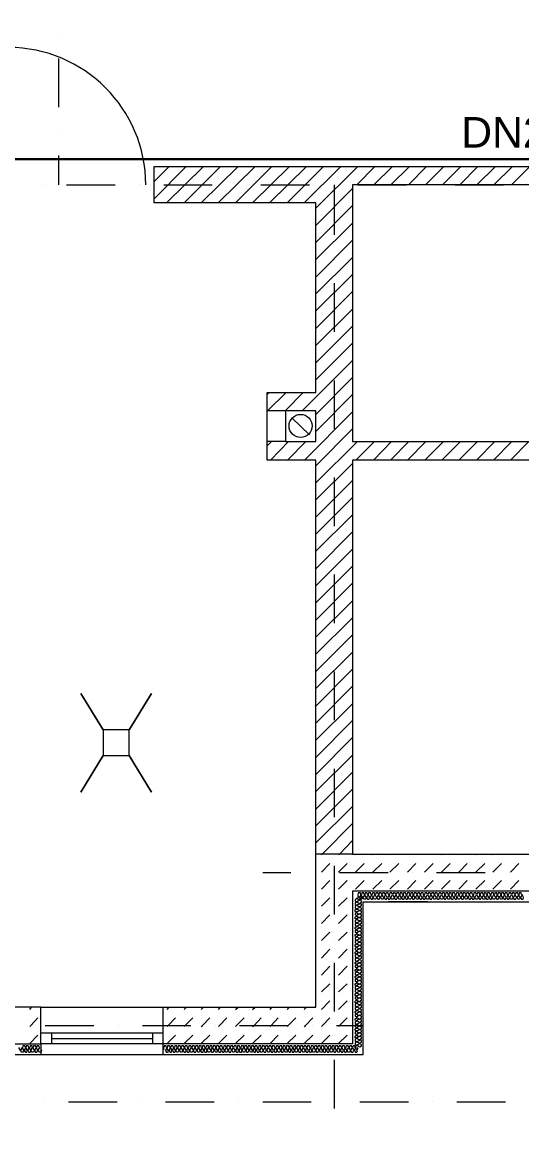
# Model space of a CAD drawing. Header units: millimetres. Extents: x 440 to 72591, y -28954 to 25941.
# Drawn here: x 12351 to 15618, y 7018 to 14269 of the extents above; entities that cross this region are included whole.
import ezdxf

# ---------------------------------------------------------------- set-up
doc = ezdxf.new("R2010")
doc.units = ezdxf.units.MM
for name, color, linetype in [('opisy', 7, 'Continuous'), ('podkład', 7, 'Continuous'), ('rury', 2, 'Continuous')]:
    doc.layers.add(name, color=color, linetype=linetype)
doc.styles.get("Standard").update_dxf_attribs({"font": 'arial.ttf'})

msp = doc.modelspace()

# ---------------------------------------------------------------- linework, layer by layer
at = {"layer": 'podkład', "color": 7, "lineweight": 5, "transparency": 33554572}
for points in [[(22210.8, 21057.8), (22210.8, 21127.6), (22141, 21127.6), (22141, 21197.5), (4503.3, 21197.5), (4503.3, 13018.4), (4903.3, 13018.4), (4903.3, 7017.5), (10221.6, 7017.5), (10221.6, 7087.4), (11021.8, 7087.4), (11021.8, 7017.5), (11682.2, 7017.5), (11682.2, 7516), (14581, 7516), (14581, 8516.1), (17102.1, 8516.1), (17102.1, 7516), (18410.2, 7516)], [(14269.9, 11526.1), (14269.9, 11726.2), (14073, 11726.2), (14073, 11526.1)], [(14114.3, 11681.7), (14228.6, 11570.6)], [(15003.3, 8516.1), (14743, 8516.1)], [(12472.8, 7827.2), (13272.9, 7827.2)], [(12472.8, 7658.9), (13272.9, 7658.9)], [(12542.6, 7658.9), (12542.6, 7585.8)], [(12542.6, 7620.8), (13203, 7620.8)], [(13203, 7658.9), (13203, 7585.8)]]:
    msp.add_lwpolyline(points, dxfattribs=at)
at = {"layer": 'podkład', "color": 6, "lineweight": 5, "transparency": 33554572}
for points in [[(12590.3, 14190.1), (12590.3, 14190.1)], [(12590.3, 13713.8), (12590.3, 14031.3)], [(12590.3, 13555), (12590.3, 13555)], [(12590.3, 13205.8), (12590.3, 13396.3)], [(12482.3, 13205.8), (12482.3, 13205.8)], [(12641.1, 13205.8), (12958.6, 13205.8)], [(13117.3, 13205.8), (13117.3, 13205.8)], [(13276.1, 13205.8), (13593.6, 13205.8)], [(13752.3, 13205.8), (13752.3, 13205.8)], [(13911.1, 13205.8), (14228.6, 13205.8)], [(14387.4, 13205.8), (14387.4, 13205.8)], [(14390.5, 13205.8), (14390.5, 12878.7)], [(14546.1, 13205.8), (14863.6, 13205.8)], [(15181.1, 13205.8), (15498.6, 13205.8)], [(14390.5, 12720), (14390.5, 12720)], [(14390.5, 12561.2), (14390.5, 12243.7)], [(14390.5, 11926.2), (14390.5, 11608.7)], [(14390.5, 11449.9), (14390.5, 11449.9)], [(14390.5, 11291.2), (14390.5, 10973.7)], [(14390.5, 10814.9), (14390.5, 10814.9)], [(14390.5, 10656.2), (14390.5, 10338.7)], [(14390.5, 10179.9), (14390.5, 10179.9)], [(14390.5, 10021.1), (14390.5, 9703.6)], [(14390.5, 9544.9), (14390.5, 9544.9)], [(14390.5, 9386.1), (14390.5, 9068.6)], [(14390.5, 8909.9), (14390.5, 8909.9)], [(13923.8, 8706.7), (14108, 8706.7)], [(14266.7, 8706.7), (14266.7, 8706.7)], [(14390.5, 8751.1), (14390.5, 8433.6)], [(14425.5, 8706.7), (14743, 8706.7)], [(14901.7, 8706.7), (14901.7, 8706.7)], [(15060.5, 8706.7), (15378, 8706.7)], [(15536.7, 8706.7), (15536.7, 8706.7)], [(14390.5, 8274.8), (14390.5, 8274.8)], [(14390.5, 8116.1), (14390.5, 7798.6)], [(12501.4, 7706.5), (12818.9, 7706.5)], [(12977.6, 7706.5), (12977.6, 7706.5)], [(13136.4, 7706.5), (13453.9, 7706.5)], [(13612.6, 7706.5), (13612.6, 7706.5)], [(13771.4, 7706.5), (14088.9, 7706.5)], [(14247.7, 7706.5), (14247.7, 7706.5)], [(14406.4, 7706.5), (14581, 7706.5)], [(14390.5, 7639.8), (14390.5, 7639.8)], [(14390.5, 7481.1), (14390.5, 7163.6)], [(12495, 7208), (12495, 7208)], [(12653.8, 7208), (12971.3, 7208)], [(13130, 7208), (13130, 7208)], [(13288.8, 7208), (13606.3, 7208)], [(13765, 7208), (13765, 7208)], [(13923.8, 7208), (14241.3, 7208)], [(14400.1, 7208), (14400.1, 7208)], [(14558.8, 7208), (14876.3, 7208)], [(15035.1, 7208), (15035.1, 7208)], [(15193.8, 7208), (15511.3, 7208)]]:
    msp.add_lwpolyline(points, dxfattribs=at)
at = {"layer": 'podkład', "color": 1, "lineweight": 5, "transparency": 33554572}
for points in [[(9561.2, 13088.3), (11371, 13088.3), (11371, 7328.7), (11021.8, 7328.7), (11021.8, 7087.4), (11612.3, 7087.4), (11612.3, 7585.8), (12472.8, 7585.8), (12472.8, 7827.2), (11612.3, 7827.2), (11612.3, 13088.3), (12212.4, 13088.3), (12212.4, 13326.4), (9561.2, 13326.4), (9561.2, 12126.2), (9681.9, 12126.2), (9681.9, 13088.3)], [(17171.9, 8586), (14511.2, 8586), (14511.2, 7585.8), (13272.9, 7585.8), (13272.9, 7827.2), (14269.9, 7827.2), (14269.9, 11405.5), (13952.4, 11405.5), (13952.4, 11846.8), (14269.9, 11846.8), (14269.9, 13088.3), (13212.6, 13088.3), (13212.6, 13326.4), (15822.5, 13326.4)], [(15822.5, 13205.8), (14511.2, 13205.8), (14511.2, 11526.1), (15841.6, 11526.1)], [(15720.9, 11405.5), (14511.2, 11405.5), (14511.2, 8827.3), (17171.9, 8827.3)]]:
    msp.add_lwpolyline(points, dxfattribs=at)
at = {"layer": 'podkład', "color": 8, "lineweight": 5, "true_color": 0x808080, "transparency": 33554572}
for points in [[(13212.6, 13228), (13311, 13326.4)], [(13212.6, 13113.7), (13422.1, 13326.4)], [(13295.1, 13088.3), (13536.4, 13326.4)], [(13409.4, 13088.3), (13647.6, 13326.4)], [(13520.6, 13088.3), (13761.9, 13326.4)], [(13631.7, 13088.3), (13873, 13326.4)], [(13746, 13088.3), (13984.1, 13326.4)], [(13857.1, 13088.3), (14098.4, 13326.4)], [(13968.2, 13088.3), (14209.6, 13326.4)], [(14082.6, 13088.3), (14320.7, 13326.4)], [(14193.7, 13088.3), (14435, 13326.4)], [(14269.9, 13053.4), (14546.1, 13326.4)], [(14539.8, 13205.8), (14657.2, 13326.4)], [(14650.9, 13205.8), (14771.5, 13326.4)], [(14762, 13205.8), (14882.7, 13326.4)], [(14876.3, 13205.8), (14993.8, 13326.4)], [(14987.5, 13205.8), (15108.1, 13326.4)], [(15098.6, 13205.8), (15219.2, 13326.4)], [(15212.9, 13205.8), (15330.4, 13326.4)], [(15324, 13205.8), (15444.7, 13326.4)], [(15435.1, 13205.8), (15555.8, 13326.4)], [(15549.4, 13205.8), (15670.1, 13326.4)], [(14269.9, 12939.1), (14511.2, 13180.4)], [(14269.9, 12827.9), (14511.2, 13069.2)], [(14269.9, 12716.8), (14511.2, 12954.9)], [(14269.9, 12602.5), (14511.2, 12843.8)], [(14269.9, 12491.4), (14511.2, 12729.5)], [(14269.9, 12380.2), (14511.2, 12618.4)], [(14269.9, 12265.9), (14511.2, 12507.3)], [(14269.9, 12154.8), (14511.2, 12392.9)], [(14269.9, 12040.5), (14511.2, 12281.8)], [(14269.9, 11929.4), (14511.2, 12170.7)], [(14181, 11726.2), (14511.2, 12056.4)], [(14269.9, 11703.9), (14511.2, 11945.3)], [(13952.4, 11834.1), (13965.1, 11846.8)], [(13955.5, 11726.2), (14076.2, 11846.8)], [(14069.8, 11726.2), (14187.3, 11846.8)], [(14269.9, 11592.8), (14511.2, 11834.1)], [(14073, 11726.2), (13952.4, 11726.2)], [(14196.9, 11405.5), (14511.2, 11719.8)], [(14269.9, 11367.4), (14511.2, 11608.7)], [(13952.4, 11497.6), (13980.9, 11526.1)], [(14073, 11526.1), (13952.4, 11526.1)], [(13974.6, 11405.5), (14092.1, 11526.1)], [(14085.7, 11405.5), (14206.4, 11526.1)], [(14269.9, 11256.3), (14542.9, 11526.1)], [(14533.4, 11405.5), (14654.1, 11526.1)], [(14647.7, 11405.5), (14765.2, 11526.1)], [(14758.8, 11405.5), (14879.5, 11526.1)], [(14870, 11405.5), (14990.6, 11526.1)], [(14984.3, 11405.5), (15104.9, 11526.1)], [(15095.4, 11405.5), (15216.1, 11526.1)], [(15206.5, 11405.5), (15327.2, 11526.1)], [(15320.8, 11405.5), (15441.5, 11526.1)], [(15432, 11405.5), (15552.6, 11526.1)], [(15543.1, 11405.5), (15663.8, 11526.1)], [(14269.9, 11145.1), (14511.2, 11383.3)], [(14269.9, 11030.8), (14511.2, 11272.1)], [(14269.9, 10919.7), (14511.2, 11161)], [(14269.9, 10808.6), (14511.2, 11046.7)], [(14269.9, 10694.3), (14511.2, 10935.6)], [(14269.9, 10583.1), (14511.2, 10821.3)], [(14269.9, 10472), (14511.2, 10710.1)], [(14269.9, 10357.7), (14511.2, 10599)], [(14269.9, 10246.6), (14511.2, 10484.7)], [(14269.9, 10135.5), (14511.2, 10373.6)], [(14269.9, 10021.1), (14511.2, 10262.5)], [(14269.9, 9910), (14511.2, 10148.2)], [(14269.9, 9795.7), (14511.2, 10037)], [(14269.9, 9684.6), (14511.2, 9925.9)], [(14269.9, 9573.5), (14511.2, 9811.6)], [(14269.9, 9459.2), (14511.2, 9700.5)], [(14269.9, 9348), (14511.2, 9589.3)], [(14269.9, 9236.9), (14511.2, 9475)], [(14269.9, 9122.6), (14511.2, 9363.9)], [(14269.9, 9011.5), (14511.2, 9252.8)], [(14269.9, 8900.3), (14511.2, 9138.5)], [(14308, 8824.1), (14311.2, 8827.3), (14511.2, 9027.3)], [(14419.1, 8824.1), (14425.5, 8827.3), (14511.2, 8916.2)], [(14511.2, 8827.3), (14269.9, 8827.3)], [(14530.2, 8824.1), (14536.6, 8827.3)], [(14644.5, 8824.1), (14647.7, 8827.3)], [(14755.7, 8824.1), (14762, 8827.3)], [(14870, 8824.1), (14873.2, 8827.3)], [(14981.1, 8824.1), (14984.3, 8827.3)], [(15092.2, 8824.1), (15098.6, 8827.3)], [(15206.5, 8824.1), (15209.7, 8827.3)], [(15317.7, 8824.1), (15320.8, 8827.3)], [(15428.8, 8824.1), (15435.1, 8827.3)], [(15543.1, 8824.1), (15546.3, 8827.3)], [(14308, 8709.8), (14362, 8767)], [(14419.1, 8709.8), (14476.3, 8767)], [(14530.2, 8709.8), (14587.4, 8767)], [(14644.5, 8709.8), (14701.7, 8767)], [(14755.7, 8709.8), (14812.8, 8767)], [(14870, 8709.8), (14924, 8767)], [(14981.1, 8709.8), (15038.3, 8767)], [(15092.2, 8709.8), (15149.4, 8767)], [(15206.5, 8709.8), (15260.5, 8767)], [(15317.7, 8709.8), (15374.8, 8767)], [(15428.8, 8709.8), (15485.9, 8767)], [(15543.1, 8709.8), (15597.1, 8767)], [(14308, 8598.7), (14362, 8655.9)], [(14419.1, 8598.7), (14476.3, 8655.9)], [(14530.2, 8598.7), (14587.4, 8655.9)], [(14644.5, 8598.7), (14701.7, 8655.9)], [(14755.7, 8598.7), (14812.8, 8655.9)], [(14870, 8598.7), (14924, 8655.9)], [(14981.1, 8598.7), (15038.3, 8655.9)], [(15092.2, 8598.7), (15149.4, 8655.9)], [(15206.5, 8598.7), (15260.5, 8655.9)], [(15317.7, 8598.7), (15374.8, 8655.9)], [(15428.8, 8598.7), (15485.9, 8655.9)], [(15543.1, 8598.7), (15597.1, 8655.9)], [(14308, 8487.6), (14362, 8541.5)], [(14419.1, 8487.6), (14476.3, 8541.5)], [(14308, 8373.3), (14362, 8430.4)], [(14419.1, 8373.3), (14476.3, 8430.4)], [(14308, 8262.1), (14362, 8316.1)], [(14419.1, 8262.1), (14476.3, 8316.1)], [(14308, 8147.8), (14362, 8205)], [(14419.1, 8147.8), (14476.3, 8205)], [(14308, 8036.7), (14362, 8093.9)], [(14419.1, 8036.7), (14476.3, 8093.9)], [(14308, 7925.6), (14362, 7979.6)], [(14419.1, 7925.6), (14476.3, 7979.6)], [(14308, 7811.3), (14362, 7868.4)], [(14419.1, 7811.3), (14476.3, 7868.4)], [(12399.7, 7811.3), (12412.4, 7827.2)], [(13298.3, 7811.3), (13311, 7827.2)], [(13409.4, 7811.3), (13425.3, 7827.2)], [(13520.6, 7811.3), (13536.4, 7827.2)], [(13634.9, 7811.3), (13647.6, 7827.2)], [(13746, 7811.3), (13761.9, 7827.2)], [(13857.1, 7811.3), (13873, 7827.2)], [(13971.4, 7811.3), (13984.1, 7827.2)], [(14082.6, 7811.3), (14098.4, 7827.2)], [(14193.7, 7811.3), (14209.6, 7827.2)], [(12399.7, 7700.1), (12406.1, 7706.5), (12453.7, 7757.3)], [(13298.3, 7700.1), (13304.6, 7706.5), (13352.3, 7757.3)], [(13409.4, 7700.1), (13415.8, 7706.5), (13466.6, 7757.3)], [(13520.6, 7700.1), (13530.1, 7706.5), (13577.7, 7757.3)], [(13634.9, 7700.1), (13641.2, 7706.5), (13688.8, 7757.3)], [(13746, 7700.1), (13752.3, 7706.5), (13803.1, 7757.3)], [(13857.1, 7700.1), (13866.6, 7706.5), (13914.3, 7757.3)], [(13971.4, 7700.1), (13977.8, 7706.5), (14025.4, 7757.3)], [(14082.6, 7700.1), (14088.9, 7706.5), (14139.7, 7757.3)], [(14193.7, 7700.1), (14203.2, 7706.5), (14250.8, 7757.3)], [(14308, 7700.1), (14314.3, 7706.5), (14362, 7757.3)], [(14419.1, 7700.1), (14425.5, 7706.5), (14476.3, 7757.3)], [(12399.7, 7589), (12453.7, 7643)], [(13298.3, 7589), (13352.3, 7643)], [(13409.4, 7589), (13466.6, 7643)], [(13520.6, 7589), (13577.7, 7643)], [(13634.9, 7589), (13688.8, 7643)], [(13746, 7589), (13803.1, 7643)], [(13857.1, 7589), (13914.3, 7643)], [(13971.4, 7589), (14025.4, 7643)], [(14082.6, 7589), (14139.7, 7643)], [(14193.7, 7589), (14250.8, 7643)], [(14308, 7589), (14362, 7643)], [(14419.1, 7589), (14476.3, 7643)]]:
    msp.add_lwpolyline(points, dxfattribs=at)
at = {"layer": 'podkład', "color": 1, "lineweight": 5, "transparency": 33554572}
msp.add_lwpolyline([(14269.9, 11526.1), (14269.9, 11726.2), (14073, 11726.2), (14073, 11526.1)], close=True, dxfattribs=at)
at = {"layer": 'podkład', "color": 7, "lineweight": 5, "transparency": 33554572}
for points in [[(12733.1, 9878.3), (12879.2, 9640.1)], [(13196.7, 9878.3), (13050.6, 9640.1)], [(12879.2, 9471.9), (13050.6, 9471.9), (13050.6, 9640.1), (12879.2, 9640.1)], [(12879.2, 9471.9), (13050.6, 9471.9), (13050.6, 9640.1), (12879.2, 9640.1)], [(12733.1, 9233.7), (12879.2, 9471.9)], [(13196.7, 9233.7), (13050.6, 9471.9)], [(12472.8, 7516), (13272.9, 7516), (13272.9, 7585.8), (12472.8, 7585.8)]]:
    msp.add_lwpolyline(points, close=True, dxfattribs=at)
at = {"layer": 'podkład', "color": 4, "lineweight": 5, "transparency": 33554572}
for points in [[(14542.9, 8563.8), (14549.3, 8551.1), (14546.1, 8551.1), (14546.1, 8544.7), (14558.8, 8551.1)], [(14574.7, 8541.5), (14571.5, 8532), (14562, 8532), (14555.6, 8541.5), (14562, 8551.1), (14565.2, 8563.8), (14562, 8573.3), (14549.3, 8573.3), (14546.1, 8563.8)], [(14565.2, 8563.8), (14571.5, 8551.1), (14577.9, 8541.5), (14584.2, 8551.1), (14590.6, 8563.8), (14593.7, 8551.1), (14600.1, 8541.5), (14596.9, 8532), (14587.4, 8532), (14581, 8541.5)], [(14587.4, 8563.8), (14584.2, 8573.3), (14571.5, 8573.3), (14568.3, 8563.8)], [(14609.6, 8563.8), (14606.4, 8573.3), (14593.7, 8573.3), (14590.6, 8563.8)], [(14603.3, 8541.5), (14609.6, 8532), (14619.1, 8532), (14622.3, 8541.5), (14619.1, 8551.1), (14612.8, 8563.8), (14606.4, 8551.1), (14600.1, 8541.5)], [(14631.8, 8563.8), (14628.7, 8573.3), (14616, 8573.3), (14612.8, 8563.8)], [(14666.8, 8541.5), (14663.6, 8532), (14654.1, 8532), (14647.7, 8541.5), (14641.4, 8551.1), (14635, 8563.8), (14628.7, 8551.1), (14622.3, 8541.5)], [(14647.7, 8541.5), (14650.9, 8551.1), (14657.2, 8563.8), (14654.1, 8573.3), (14641.4, 8573.3), (14638.2, 8563.8)], [(14657.2, 8563.8), (14663.6, 8551.1), (14669.9, 8541.5), (14676.3, 8532), (14685.8, 8532), (14689, 8541.5)], [(14669.9, 8541.5), (14676.3, 8551.1), (14679.5, 8563.8), (14676.3, 8573.3), (14663.6, 8573.3), (14660.4, 8563.8)], [(14679.5, 8563.8), (14685.8, 8551.1), (14692.2, 8541.5), (14698.5, 8551.1), (14704.9, 8563.8), (14708, 8551.1), (14714.4, 8541.5), (14711.2, 8532), (14701.7, 8532), (14695.3, 8541.5)], [(14701.7, 8563.8), (14698.5, 8573.3), (14685.8, 8573.3), (14682.6, 8563.8)], [(14723.9, 8563.8), (14720.7, 8573.3), (14708, 8573.3), (14704.9, 8563.8)], [(14717.6, 8541.5), (14723.9, 8532), (14733.4, 8532), (14736.6, 8541.5), (14733.4, 8551.1), (14727.1, 8563.8), (14720.7, 8551.1), (14714.4, 8541.5)], [(14746.1, 8563.8), (14743, 8573.3), (14730.3, 8573.3), (14727.1, 8563.8)], [(14781.1, 8541.5), (14777.9, 8532), (14768.4, 8532), (14762, 8541.5), (14755.7, 8551.1), (14749.3, 8563.8), (14743, 8551.1), (14736.6, 8541.5)], [(14762, 8541.5), (14765.2, 8551.1), (14771.5, 8563.8), (14768.4, 8573.3), (14755.7, 8573.3), (14752.5, 8563.8)], [(14771.5, 8563.8), (14777.9, 8551.1), (14784.2, 8541.5), (14790.6, 8532), (14800.1, 8532), (14803.3, 8541.5)], [(14784.2, 8541.5), (14790.6, 8551.1), (14793.8, 8563.8), (14790.6, 8573.3), (14777.9, 8573.3), (14774.7, 8563.8)], [(14793.8, 8563.8), (14800.1, 8551.1), (14806.5, 8541.5), (14812.8, 8551.1), (14819.2, 8563.8), (14822.3, 8551.1), (14828.7, 8541.5), (14825.5, 8532), (14816, 8532), (14809.6, 8541.5)], [(14816, 8563.8), (14812.8, 8573.3), (14800.1, 8573.3), (14796.9, 8563.8)], [(14838.2, 8563.8), (14835, 8573.3), (14822.3, 8573.3), (14819.2, 8563.8)], [(14831.9, 8541.5), (14838.2, 8532), (14847.8, 8532), (14850.9, 8541.5), (14847.8, 8551.1), (14841.4, 8563.8), (14835, 8551.1), (14828.7, 8541.5)], [(14860.5, 8563.8), (14857.3, 8573.3), (14844.6, 8573.3), (14841.4, 8563.8)], [(14895.4, 8541.5), (14892.2, 8532), (14882.7, 8532), (14876.3, 8541.5), (14870, 8551.1), (14863.6, 8563.8), (14857.3, 8551.1), (14850.9, 8541.5)], [(14876.3, 8541.5), (14879.5, 8551.1), (14885.9, 8563.8), (14882.7, 8573.3), (14870, 8573.3), (14866.8, 8563.8)], [(14885.9, 8563.8), (14892.2, 8551.1), (14898.6, 8541.5), (14904.9, 8532), (14914.4, 8532), (14917.6, 8541.5)], [(14898.6, 8541.5), (14904.9, 8551.1), (14908.1, 8563.8), (14904.9, 8573.3), (14892.2, 8573.3), (14889, 8563.8)], [(14908.1, 8563.8), (14914.4, 8551.1), (14920.8, 8541.5), (14927.1, 8551.1), (14933.5, 8563.8), (14936.7, 8551.1), (14943, 8541.5), (14939.8, 8532), (14930.3, 8532), (14924, 8541.5)], [(14930.3, 8563.8), (14927.1, 8573.3), (14914.4, 8573.3), (14911.3, 8563.8)], [(14952.5, 8563.8), (14949.4, 8573.3), (14936.7, 8573.3), (14933.5, 8563.8)], [(14946.2, 8541.5), (14952.5, 8532), (14962.1, 8532), (14965.2, 8541.5), (14962.1, 8551.1), (14955.7, 8563.8), (14949.4, 8551.1), (14943, 8541.5)], [(14974.8, 8563.8), (14971.6, 8573.3), (14958.9, 8573.3), (14955.7, 8563.8)], [(15009.7, 8541.5), (15006.5, 8532), (14997, 8532), (14990.6, 8541.5), (14984.3, 8551.1), (14977.9, 8563.8), (14971.6, 8551.1), (14965.2, 8541.5)], [(14990.6, 8541.5), (14993.8, 8551.1), (15000.2, 8563.8), (14997, 8573.3), (14984.3, 8573.3), (14981.1, 8563.8)], [(15000.2, 8563.8), (15006.5, 8551.1), (15012.9, 8541.5), (15019.2, 8532), (15028.7, 8532), (15031.9, 8541.5)], [(15012.9, 8541.5), (15019.2, 8551.1), (15022.4, 8563.8), (15019.2, 8573.3), (15006.5, 8573.3), (15003.3, 8563.8)], [(15044.6, 8563.8), (15041.4, 8573.3), (15028.7, 8573.3), (15025.6, 8563.8), (15028.7, 8551.1), (15035.1, 8541.5), (15041.4, 8551.1), (15047.8, 8563.8), (15054.1, 8551.1), (15057.3, 8541.5), (15054.1, 8532), (15044.6, 8532), (15038.3, 8541.5)], [(15066.8, 8563.8), (15063.7, 8573.3), (15051, 8573.3), (15047.8, 8563.8)], [(15101.8, 8541.5), (15098.6, 8532), (15089.1, 8532), (15082.7, 8541.5), (15076.4, 8551.1), (15070, 8563.8), (15063.7, 8551.1), (15057.3, 8541.5)], [(15082.7, 8541.5), (15085.9, 8551.1), (15092.2, 8563.8), (15089.1, 8573.3), (15076.4, 8573.3), (15073.2, 8563.8)], [(15092.2, 8563.8), (15098.6, 8551.1), (15104.9, 8541.5), (15111.3, 8532), (15120.8, 8532), (15124, 8541.5)], [(15104.9, 8541.5), (15111.3, 8551.1), (15114.5, 8563.8), (15111.3, 8573.3), (15098.6, 8573.3), (15095.4, 8563.8)], [(15114.5, 8563.8), (15120.8, 8551.1), (15127.2, 8541.5), (15133.5, 8551.1), (15139.9, 8563.8), (15143, 8551.1), (15149.4, 8541.5), (15146.2, 8532), (15136.7, 8532), (15130.3, 8541.5)], [(15136.7, 8563.8), (15133.5, 8573.3), (15120.8, 8573.3), (15117.6, 8563.8)], [(15158.9, 8563.8), (15155.7, 8573.3), (15143, 8573.3), (15139.9, 8563.8)], [(15152.6, 8541.5), (15158.9, 8532), (15168.4, 8532), (15171.6, 8541.5), (15168.4, 8551.1), (15162.1, 8563.8), (15155.7, 8551.1), (15149.4, 8541.5)], [(15181.1, 8563.8), (15178, 8573.3), (15165.3, 8573.3), (15162.1, 8563.8)], [(15216.1, 8541.5), (15212.9, 8532), (15203.4, 8532), (15197, 8541.5), (15190.7, 8551.1), (15184.3, 8563.8), (15178, 8551.1), (15171.6, 8541.5)], [(15197, 8541.5), (15200.2, 8551.1), (15206.5, 8563.8), (15203.4, 8573.3), (15190.7, 8573.3), (15187.5, 8563.8)], [(15206.5, 8563.8), (15212.9, 8551.1), (15219.2, 8541.5), (15225.6, 8532), (15235.1, 8532), (15238.3, 8541.5)], [(15219.2, 8541.5), (15225.6, 8551.1), (15228.8, 8563.8), (15225.6, 8573.3), (15212.9, 8573.3), (15209.7, 8563.8)], [(15228.8, 8563.8), (15235.1, 8551.1), (15241.5, 8541.5), (15247.8, 8551.1), (15254.2, 8563.8), (15257.3, 8551.1), (15263.7, 8541.5), (15260.5, 8532), (15251, 8532), (15244.6, 8541.5)], [(15251, 8563.8), (15247.8, 8573.3), (15235.1, 8573.3), (15231.9, 8563.8)], [(15273.2, 8563.8), (15270, 8573.3), (15257.3, 8573.3), (15254.2, 8563.8)], [(15266.9, 8541.5), (15273.2, 8532), (15282.7, 8532), (15285.9, 8541.5), (15282.7, 8551.1), (15276.4, 8563.8), (15270, 8551.1), (15263.7, 8541.5)], [(15295.4, 8563.8), (15292.3, 8573.3), (15279.6, 8573.3), (15276.4, 8563.8)], [(15330.4, 8541.5), (15327.2, 8532), (15317.7, 8532), (15311.3, 8541.5), (15305, 8551.1), (15298.6, 8563.8), (15292.3, 8551.1), (15285.9, 8541.5)], [(15311.3, 8541.5), (15314.5, 8551.1), (15320.8, 8563.8), (15317.7, 8573.3), (15305, 8573.3), (15301.8, 8563.8)], [(15320.8, 8563.8), (15327.2, 8551.1), (15333.5, 8541.5), (15339.9, 8532), (15349.4, 8532), (15352.6, 8541.5)], [(15333.5, 8541.5), (15339.9, 8551.1), (15343.1, 8563.8), (15339.9, 8573.3), (15327.2, 8573.3), (15324, 8563.8)], [(15343.1, 8563.8), (15349.4, 8551.1), (15355.8, 8541.5), (15362.1, 8551.1), (15368.5, 8563.8), (15371.6, 8551.1), (15378, 8541.5), (15374.8, 8532), (15365.3, 8532), (15358.9, 8541.5)], [(15365.3, 8563.8), (15362.1, 8573.3), (15349.4, 8573.3), (15346.2, 8563.8)], [(15387.5, 8563.8), (15384.3, 8573.3), (15371.6, 8573.3), (15368.5, 8563.8)], [(15381.2, 8541.5), (15387.5, 8532), (15397, 8532), (15400.2, 8541.5), (15397, 8551.1), (15390.7, 8563.8), (15384.3, 8551.1), (15378, 8541.5)], [(15409.7, 8563.8), (15406.6, 8573.3), (15393.9, 8573.3), (15390.7, 8563.8)], [(15444.7, 8541.5), (15441.5, 8532), (15432, 8532), (15425.6, 8541.5), (15419.3, 8551.1), (15412.9, 8563.8), (15406.6, 8551.1), (15400.2, 8541.5)], [(15425.6, 8541.5), (15428.8, 8551.1), (15435.1, 8563.8), (15432, 8573.3), (15419.3, 8573.3), (15416.1, 8563.8)], [(15435.1, 8563.8), (15441.5, 8551.1), (15447.8, 8541.5), (15454.2, 8532), (15463.7, 8532), (15466.9, 8541.5)], [(15447.8, 8541.5), (15454.2, 8551.1), (15457.4, 8563.8), (15454.2, 8573.3), (15441.5, 8573.3), (15438.3, 8563.8)], [(15457.4, 8563.8), (15463.7, 8551.1), (15470.1, 8541.5), (15476.4, 8551.1), (15482.8, 8563.8), (15485.9, 8551.1), (15492.3, 8541.5), (15489.1, 8532), (15479.6, 8532), (15473.2, 8541.5)], [(15479.6, 8563.8), (15476.4, 8573.3), (15463.7, 8573.3), (15460.5, 8563.8)], [(15501.8, 8563.8), (15498.6, 8573.3), (15485.9, 8573.3), (15482.8, 8563.8)], [(15495.5, 8541.5), (15501.8, 8532), (15511.3, 8532), (15514.5, 8541.5), (15511.3, 8551.1), (15505, 8563.8), (15498.6, 8551.1), (15492.3, 8541.5)], [(15524, 8563.8), (15520.9, 8573.3), (15508.2, 8573.3), (15505, 8563.8)], [(15559, 8541.5), (15555.8, 8532), (15546.3, 8532), (15539.9, 8541.5), (15533.6, 8551.1), (15527.2, 8563.8), (15520.9, 8551.1), (15514.5, 8541.5)], [(15539.9, 8541.5), (15543.1, 8551.1), (15549.4, 8563.8), (15546.3, 8573.3), (15533.6, 8573.3), (15530.4, 8563.8)], [(15549.4, 8563.8), (15555.8, 8551.1), (15562.1, 8541.5), (15568.5, 8532), (15578, 8532), (15581.2, 8541.5)], [(15562.1, 8541.5), (15568.5, 8551.1), (15571.7, 8563.8), (15568.5, 8573.3), (15555.8, 8573.3), (15552.6, 8563.8)], [(15571.7, 8563.8), (15578, 8551.1), (15584.4, 8541.5), (15590.7, 8551.1), (15597.1, 8563.8), (15600.2, 8551.1), (15606.6, 8541.5), (15603.4, 8532), (15593.9, 8532), (15587.5, 8541.5)], [(15593.9, 8563.8), (15590.7, 8573.3), (15578, 8573.3), (15574.8, 8563.8)], [(15616.1, 8563.8), (15612.9, 8573.3), (15600.2, 8573.3), (15597.1, 8563.8)], [(15609.8, 8541.5), (15616.1, 8532), (15625.6, 8532), (15628.8, 8541.5), (15625.6, 8551.1), (15619.3, 8563.8), (15612.9, 8551.1), (15606.6, 8541.5)], [(14536.6, 8535.2), (14527.1, 8528.8), (14527.1, 8519.3), (14536.6, 8516.1), (14546.1, 8522.5), (14558.8, 8525.7), (14546.1, 8532), (14536.6, 8538.4)], [(14536.6, 8513), (14527.1, 8506.6), (14527.1, 8497.1), (14536.6, 8493.9), (14546.1, 8497.1), (14558.8, 8503.4), (14546.1, 8509.8), (14536.6, 8516.1)], [(14536.6, 8449.5), (14527.1, 8452.6), (14527.1, 8462.2), (14536.6, 8468.5), (14546.1, 8474.9), (14558.8, 8481.2), (14546.1, 8487.6), (14536.6, 8493.9)], [(14536.6, 8490.7), (14527.1, 8484.4), (14527.1, 8474.9), (14536.6, 8471.7)], [(14558.8, 8528.8), (14568.3, 8535.2), (14568.3, 8544.7), (14558.8, 8547.9)], [(14558.8, 8506.6), (14568.3, 8513), (14568.3, 8522.5), (14558.8, 8525.7)], [(14558.8, 8484.4), (14568.3, 8490.7), (14568.3, 8500.3), (14558.8, 8503.4)], [(14625.5, 8541.5), (14631.8, 8532), (14641.4, 8532), (14644.5, 8541.5)], [(14739.8, 8541.5), (14746.1, 8532), (14755.7, 8532), (14758.8, 8541.5)], [(14854.1, 8541.5), (14860.5, 8532), (14870, 8532), (14873.2, 8541.5)], [(14968.4, 8541.5), (14974.8, 8532), (14984.3, 8532), (14987.5, 8541.5)], [(15060.5, 8541.5), (15066.8, 8532), (15076.4, 8532), (15079.5, 8541.5)], [(15174.8, 8541.5), (15181.1, 8532), (15190.7, 8532), (15193.8, 8541.5)], [(15289.1, 8541.5), (15295.4, 8532), (15305, 8532), (15308.1, 8541.5)], [(15403.4, 8541.5), (15409.7, 8532), (15419.3, 8532), (15422.4, 8541.5)], [(15517.7, 8541.5), (15524, 8532), (15533.6, 8532), (15536.7, 8541.5)], [(14558.8, 8459), (14546.1, 8452.6), (14536.6, 8446.3), (14527.1, 8439.9), (14527.1, 8430.4), (14536.6, 8427.2)], [(14558.8, 8436.8), (14546.1, 8430.4), (14536.6, 8424.1), (14546.1, 8417.7), (14558.8, 8411.4), (14546.1, 8408.2), (14536.6, 8401.8), (14527.1, 8405), (14527.1, 8414.5), (14536.6, 8420.9)], [(14536.6, 8468.5), (14546.1, 8465.3), (14558.8, 8459), (14568.3, 8465.3), (14568.3, 8474.9), (14558.8, 8478)], [(14536.6, 8446.3), (14546.1, 8439.9), (14558.8, 8436.8), (14568.3, 8443.1), (14568.3, 8452.6), (14558.8, 8455.8)], [(14558.8, 8414.5), (14568.3, 8420.9), (14568.3, 8430.4), (14558.8, 8433.6)], [(14536.6, 8398.7), (14527.1, 8392.3), (14527.1, 8382.8), (14536.6, 8379.6), (14546.1, 8382.8), (14558.8, 8389.1), (14546.1, 8395.5), (14536.6, 8401.8)], [(14536.6, 8335.2), (14527.1, 8338.3), (14527.1, 8347.9), (14536.6, 8354.2), (14546.1, 8360.6), (14558.8, 8366.9), (14546.1, 8373.3), (14536.6, 8379.6)], [(14536.6, 8376.4), (14527.1, 8370.1), (14527.1, 8360.6), (14536.6, 8357.4)], [(14558.8, 8344.7), (14546.1, 8338.3), (14536.6, 8332), (14527.1, 8325.6), (14527.1, 8316.1), (14536.6, 8312.9)], [(14536.6, 8354.2), (14546.1, 8351), (14558.8, 8344.7), (14568.3, 8351), (14568.3, 8360.6), (14558.8, 8363.7)], [(14536.6, 8332), (14546.1, 8325.6), (14558.8, 8322.5), (14568.3, 8328.8), (14568.3, 8338.3), (14558.8, 8341.5)], [(14558.8, 8392.3), (14568.3, 8398.7), (14568.3, 8408.2), (14558.8, 8411.4)], [(14558.8, 8370.1), (14568.3, 8376.4), (14568.3, 8386), (14558.8, 8389.1)], [(14558.8, 8322.5), (14546.1, 8316.1), (14536.6, 8309.8), (14546.1, 8303.4), (14558.8, 8297.1), (14546.1, 8293.9), (14536.6, 8287.5), (14527.1, 8290.7), (14527.1, 8300.2), (14536.6, 8306.6)], [(14536.6, 8284.4), (14527.1, 8278), (14527.1, 8268.5), (14536.6, 8265.3), (14546.1, 8268.5), (14558.8, 8274.8), (14546.1, 8281.2), (14536.6, 8287.5)], [(14558.8, 8300.2), (14568.3, 8306.6), (14568.3, 8316.1), (14558.8, 8319.3)], [(14558.8, 8278), (14568.3, 8284.4), (14568.3, 8293.9), (14558.8, 8297.1)], [(14558.8, 8255.8), (14568.3, 8262.1), (14568.3, 8271.7), (14558.8, 8274.8)], [(14536.6, 8220.9), (14527.1, 8224), (14527.1, 8233.6), (14536.6, 8239.9), (14546.1, 8246.3), (14558.8, 8252.6), (14546.1, 8259), (14536.6, 8265.3)], [(14536.6, 8262.1), (14527.1, 8255.8), (14527.1, 8246.3), (14536.6, 8243.1)], [(14558.8, 8230.4), (14546.1, 8224), (14536.6, 8217.7), (14527.1, 8211.3), (14527.1, 8201.8), (14536.6, 8198.6)], [(14558.8, 8208.2), (14546.1, 8201.8), (14536.6, 8195.5), (14546.1, 8189.1), (14558.8, 8182.8), (14546.1, 8179.6), (14536.6, 8173.2), (14527.1, 8176.4), (14527.1, 8185.9), (14536.6, 8192.3)], [(14536.6, 8239.9), (14546.1, 8236.7), (14558.8, 8230.4), (14568.3, 8236.7), (14568.3, 8246.3), (14558.8, 8249.4)], [(14536.6, 8217.7), (14546.1, 8211.3), (14558.8, 8208.2), (14568.3, 8214.5), (14568.3, 8224), (14558.8, 8227.2)], [(14558.8, 8185.9), (14568.3, 8192.3), (14568.3, 8201.8), (14558.8, 8205)], [(14536.6, 8170.1), (14527.1, 8163.7), (14527.1, 8154.2), (14536.6, 8151), (14546.1, 8154.2), (14558.8, 8160.5), (14546.1, 8166.9), (14536.6, 8173.2)], [(14536.6, 8106.6), (14527.1, 8109.7), (14527.1, 8119.3), (14536.6, 8125.6), (14546.1, 8132), (14558.8, 8138.3), (14546.1, 8144.7), (14536.6, 8151)], [(14536.6, 8147.8), (14527.1, 8141.5), (14527.1, 8132), (14536.6, 8128.8)], [(14536.6, 8125.6), (14546.1, 8122.4), (14558.8, 8116.1), (14568.3, 8122.4), (14568.3, 8132), (14558.8, 8135.1)], [(14558.8, 8163.7), (14568.3, 8170.1), (14568.3, 8179.6), (14558.8, 8182.8)], [(14558.8, 8141.5), (14568.3, 8147.8), (14568.3, 8157.4), (14558.8, 8160.5)], [(14558.8, 8116.1), (14546.1, 8109.7), (14536.6, 8103.4), (14527.1, 8097), (14527.1, 8087.5), (14536.6, 8084.3)], [(14558.8, 8093.9), (14546.1, 8087.5), (14536.6, 8081.2), (14546.1, 8074.8), (14558.8, 8068.5), (14546.1, 8065.3), (14536.6, 8058.9), (14527.1, 8062.1), (14527.1, 8071.6), (14536.6, 8078)], [(14536.6, 8055.8), (14527.1, 8049.4), (14527.1, 8039.9), (14536.6, 8036.7), (14546.1, 8039.9), (14558.8, 8046.2), (14546.1, 8052.6), (14536.6, 8058.9)], [(14536.6, 8103.4), (14546.1, 8097), (14558.8, 8093.9), (14568.3, 8100.2), (14568.3, 8109.7), (14558.8, 8112.9)], [(14558.8, 8071.6), (14568.3, 8078), (14568.3, 8087.5), (14558.8, 8090.7)], [(14558.8, 8049.4), (14568.3, 8055.8), (14568.3, 8065.3), (14558.8, 8068.5)], [(14536.6, 8014.5), (14527.1, 8017.7), (14527.1, 8027.2), (14536.6, 8033.5), (14546.1, 8030.4), (14558.8, 8024), (14568.3, 8030.4), (14568.3, 8039.9), (14558.8, 8043.1)], [(14558.8, 8024), (14546.1, 8017.7), (14536.6, 8011.3), (14527.1, 8005), (14527.1, 7995.4), (14536.6, 7992.3)], [(14558.8, 8001.8), (14546.1, 7995.4), (14536.6, 7989.1), (14546.1, 7982.7), (14558.8, 7976.4), (14546.1, 7973.2), (14536.6, 7966.9), (14527.1, 7970), (14527.1, 7979.6), (14536.6, 7985.9)], [(14536.6, 8011.3), (14546.1, 8005), (14558.8, 8001.8), (14568.3, 8008.1), (14568.3, 8017.7), (14558.8, 8020.8)], [(14558.8, 7979.6), (14568.3, 7985.9), (14568.3, 7995.4), (14558.8, 7998.6)], [(14536.6, 7963.7), (14527.1, 7957.3), (14527.1, 7947.8), (14536.6, 7944.6), (14546.1, 7947.8), (14558.8, 7954.2), (14546.1, 7960.5), (14536.6, 7966.9)], [(14536.6, 7900.2), (14527.1, 7903.4), (14527.1, 7912.9), (14536.6, 7919.2), (14546.1, 7925.6), (14558.8, 7931.9), (14546.1, 7938.3), (14536.6, 7944.6)], [(14536.6, 7941.5), (14527.1, 7935.1), (14527.1, 7925.6), (14536.6, 7922.4)], [(14558.8, 7909.7), (14546.1, 7903.4), (14536.6, 7897), (14527.1, 7890.7), (14527.1, 7881.1), (14536.6, 7878)], [(14536.6, 7919.2), (14546.1, 7916.1), (14558.8, 7909.7), (14568.3, 7916.1), (14568.3, 7925.6), (14558.8, 7928.8)], [(14536.6, 7897), (14546.1, 7890.7), (14558.8, 7887.5), (14568.3, 7893.8), (14568.3, 7903.4), (14558.8, 7906.5)], [(14558.8, 7957.3), (14568.3, 7963.7), (14568.3, 7973.2), (14558.8, 7976.4)], [(14558.8, 7935.1), (14568.3, 7941.5), (14568.3, 7951), (14558.8, 7954.2)], [(14558.8, 7887.5), (14546.1, 7881.1), (14536.6, 7874.8), (14546.1, 7868.4), (14558.8, 7862.1), (14546.1, 7858.9), (14536.6, 7852.6), (14527.1, 7855.7), (14527.1, 7865.3), (14536.6, 7871.6)], [(14536.6, 7849.4), (14527.1, 7843), (14527.1, 7833.5), (14536.6, 7830.3), (14546.1, 7833.5), (14558.8, 7839.9), (14546.1, 7846.2), (14536.6, 7852.6)], [(14558.8, 7865.3), (14568.3, 7871.6), (14568.3, 7881.1), (14558.8, 7884.3)], [(14558.8, 7843), (14568.3, 7849.4), (14568.3, 7858.9), (14558.8, 7862.1)], [(14558.8, 7820.8), (14568.3, 7827.2), (14568.3, 7836.7), (14558.8, 7839.9)], [(14536.6, 7785.9), (14527.1, 7789.1), (14527.1, 7798.6), (14536.6, 7804.9), (14546.1, 7811.3), (14558.8, 7817.6), (14546.1, 7824), (14536.6, 7830.3)], [(14536.6, 7827.2), (14527.1, 7820.8), (14527.1, 7811.3), (14536.6, 7808.1)], [(14558.8, 7795.4), (14546.1, 7789.1), (14536.6, 7782.7), (14527.1, 7776.4), (14527.1, 7766.8), (14536.6, 7763.6)], [(14558.8, 7773.2), (14546.1, 7766.8), (14536.6, 7760.5), (14546.1, 7754.1), (14558.8, 7747.8), (14546.1, 7744.6), (14536.6, 7738.2), (14527.1, 7741.4), (14527.1, 7750.9), (14536.6, 7757.3)], [(14536.6, 7804.9), (14546.1, 7801.8), (14558.8, 7795.4), (14568.3, 7801.8), (14568.3, 7811.3), (14558.8, 7814.5)], [(14536.6, 7782.7), (14546.1, 7776.4), (14558.8, 7773.2), (14568.3, 7779.5), (14568.3, 7789.1), (14558.8, 7792.2)], [(14558.8, 7750.9), (14568.3, 7757.3), (14568.3, 7766.8), (14558.8, 7770)], [(14536.6, 7735.1), (14527.1, 7728.7), (14527.1, 7719.2), (14536.6, 7716), (14546.1, 7719.2), (14558.8, 7725.5), (14546.1, 7731.9), (14536.6, 7738.2)], [(14536.6, 7671.6), (14527.1, 7674.7), (14527.1, 7684.3), (14536.6, 7690.6), (14546.1, 7697), (14558.8, 7703.3), (14546.1, 7709.7), (14536.6, 7716)], [(14536.6, 7712.8), (14527.1, 7706.5), (14527.1, 7697), (14536.6, 7693.8)], [(14536.6, 7690.6), (14546.1, 7687.4), (14558.8, 7681.1), (14568.3, 7687.4), (14568.3, 7697), (14558.8, 7700.1)], [(14558.8, 7728.7), (14568.3, 7735.1), (14568.3, 7744.6), (14558.8, 7747.8)], [(14558.8, 7706.5), (14568.3, 7712.8), (14568.3, 7722.4), (14558.8, 7725.5)], [(14558.8, 7681.1), (14546.1, 7674.7), (14536.6, 7668.4), (14527.1, 7662), (14527.1, 7652.5), (14536.6, 7649.3)], [(14558.8, 7658.9), (14546.1, 7652.5), (14536.6, 7646.2), (14546.1, 7639.8), (14558.8, 7633.5), (14546.1, 7630.3), (14536.6, 7623.9), (14527.1, 7627.1), (14527.1, 7636.6), (14536.6, 7643)], [(14536.6, 7620.8), (14527.1, 7614.4), (14527.1, 7604.9), (14536.6, 7601.7), (14546.1, 7604.9), (14558.8, 7611.2), (14546.1, 7617.6), (14536.6, 7623.9)], [(14536.6, 7668.4), (14546.1, 7662), (14558.8, 7658.9), (14568.3, 7665.2), (14568.3, 7674.7), (14558.8, 7677.9)], [(14558.8, 7636.6), (14568.3, 7643), (14568.3, 7652.5), (14558.8, 7655.7)], [(14558.8, 7614.4), (14568.3, 7620.8), (14568.3, 7630.3), (14558.8, 7633.5)], [(12326.7, 7563.6), (12333.1, 7550.9), (12339.4, 7541.4), (12345.8, 7550.9), (12352.1, 7563.6), (12355.3, 7550.9), (12361.6, 7541.4), (12358.5, 7531.9), (12348.9, 7531.9), (12342.6, 7541.4)], [(12371.2, 7563.6), (12368, 7573.1), (12355.3, 7573.1), (12352.1, 7563.6)], [(12364.8, 7541.4), (12371.2, 7531.9), (12380.7, 7531.9), (12383.9, 7541.4), (12380.7, 7550.9), (12374.3, 7563.6), (12368, 7550.9), (12361.6, 7541.4)], [(12393.4, 7563.6), (12390.2, 7573.1), (12377.5, 7573.1), (12374.3, 7563.6)], [(12428.3, 7541.4), (12425.1, 7531.9), (12415.6, 7531.9), (12409.3, 7541.4), (12402.9, 7550.9), (12396.6, 7563.6), (12390.2, 7550.9), (12383.9, 7541.4)], [(12409.3, 7541.4), (12412.4, 7550.9), (12418.8, 7563.6), (12415.6, 7573.1), (12402.9, 7573.1), (12399.7, 7563.6)], [(12418.8, 7563.6), (12425.1, 7550.9), (12431.5, 7541.4), (12437.8, 7531.9), (12447.4, 7531.9), (12450.5, 7541.4)], [(12431.5, 7541.4), (12437.8, 7550.9), (12441, 7563.6), (12437.8, 7573.1), (12425.1, 7573.1), (12422, 7563.6)], [(12441, 7563.6), (12447.4, 7550.9), (12453.7, 7541.4), (12460.1, 7550.9), (12466.4, 7563.6)], [(12463.2, 7563.6), (12460.1, 7573.1), (12447.4, 7573.1), (12444.2, 7563.6)], [(12472.8, 7550.9), (12469.6, 7550.9), (12475.9, 7541.4), (12472.8, 7531.9), (12463.2, 7531.9), (12456.9, 7541.4)], [(13272.9, 7550.9), (13279.2, 7550.9), (13272.9, 7563.6)], [(13295.1, 7563.6), (13291.9, 7573.1), (13279.2, 7573.1), (13276.1, 7563.6)], [(13288.8, 7541.4), (13295.1, 7531.9), (13304.6, 7531.9), (13307.8, 7541.4), (13301.5, 7550.9), (13298.3, 7563.6), (13291.9, 7550.9), (13285.6, 7541.4)], [(13317.4, 7563.6), (13314.2, 7573.1), (13301.5, 7573.1), (13298.3, 7563.6)], [(13311, 7541.4), (13317.4, 7531.9), (13326.9, 7531.9), (13330.1, 7541.4), (13326.9, 7550.9), (13320.5, 7563.6), (13314.2, 7550.9), (13307.8, 7541.4)], [(13339.6, 7563.6), (13336.4, 7573.1), (13323.7, 7573.1), (13320.5, 7563.6)], [(13374.5, 7541.4), (13371.3, 7531.9), (13361.8, 7531.9), (13355.5, 7541.4), (13349.1, 7550.9), (13342.8, 7563.6), (13336.4, 7550.9), (13330.1, 7541.4)], [(13355.5, 7541.4), (13358.6, 7550.9), (13365, 7563.6), (13361.8, 7573.1), (13349.1, 7573.1), (13345.9, 7563.6)], [(13365, 7563.6), (13371.3, 7550.9), (13377.7, 7541.4), (13384, 7550.9), (13390.4, 7563.6), (13393.6, 7550.9), (13399.9, 7541.4), (13396.7, 7531.9), (13387.2, 7531.9), (13380.9, 7541.4)], [(13387.2, 7563.6), (13384, 7573.1), (13371.3, 7573.1), (13368.2, 7563.6)], [(13409.4, 7563.6), (13406.3, 7573.1), (13393.6, 7573.1), (13390.4, 7563.6)], [(13403.1, 7541.4), (13409.4, 7531.9), (13419, 7531.9), (13422.1, 7541.4), (13419, 7550.9), (13412.6, 7563.6), (13406.3, 7550.9), (13399.9, 7541.4)], [(13431.7, 7563.6), (13428.5, 7573.1), (13415.8, 7573.1), (13412.6, 7563.6)], [(13466.6, 7541.4), (13463.4, 7531.9), (13453.9, 7531.9), (13447.5, 7541.4), (13441.2, 7550.9), (13434.8, 7563.6), (13428.5, 7550.9), (13422.1, 7541.4)], [(13447.5, 7541.4), (13450.7, 7550.9), (13457.1, 7563.6), (13453.9, 7573.1), (13441.2, 7573.1), (13438, 7563.6)], [(13457.1, 7563.6), (13463.4, 7550.9), (13469.8, 7541.4), (13476.1, 7531.9), (13485.6, 7531.9), (13488.8, 7541.4)], [(13469.8, 7541.4), (13476.1, 7550.9), (13479.3, 7563.6), (13476.1, 7573.1), (13463.4, 7573.1), (13460.2, 7563.6)], [(13479.3, 7563.6), (13485.6, 7550.9), (13492, 7541.4), (13498.3, 7550.9), (13504.7, 7563.6), (13507.9, 7550.9), (13514.2, 7541.4), (13511, 7531.9), (13501.5, 7531.9), (13495.2, 7541.4)], [(13501.5, 7563.6), (13498.3, 7573.1), (13485.6, 7573.1), (13482.5, 7563.6)], [(13523.7, 7563.6), (13520.6, 7573.1), (13507.9, 7573.1), (13504.7, 7563.6)], [(13517.4, 7541.4), (13523.7, 7531.9), (13533.3, 7531.9), (13536.4, 7541.4), (13533.3, 7550.9), (13526.9, 7563.6), (13520.6, 7550.9), (13514.2, 7541.4)], [(13546, 7563.6), (13542.8, 7573.1), (13530.1, 7573.1), (13526.9, 7563.6)], [(13580.9, 7541.4), (13577.7, 7531.9), (13568.2, 7531.9), (13561.8, 7541.4), (13555.5, 7550.9), (13549.1, 7563.6), (13542.8, 7550.9), (13536.4, 7541.4)], [(13561.8, 7541.4), (13565, 7550.9), (13571.4, 7563.6), (13568.2, 7573.1), (13555.5, 7573.1), (13552.3, 7563.6)], [(13571.4, 7563.6), (13577.7, 7550.9), (13584.1, 7541.4), (13590.4, 7531.9), (13599.9, 7531.9), (13603.1, 7541.4)], [(13584.1, 7541.4), (13590.4, 7550.9), (13593.6, 7563.6), (13590.4, 7573.1), (13577.7, 7573.1), (13574.5, 7563.6)], [(13593.6, 7563.6), (13599.9, 7550.9), (13606.3, 7541.4), (13612.6, 7550.9), (13619, 7563.6), (13622.2, 7550.9), (13628.5, 7541.4), (13625.3, 7531.9), (13615.8, 7531.9), (13609.5, 7541.4)], [(13615.8, 7563.6), (13612.6, 7573.1), (13599.9, 7573.1), (13596.8, 7563.6)], [(13638, 7563.6), (13634.9, 7573.1), (13622.2, 7573.1), (13619, 7563.6)], [(13631.7, 7541.4), (13638, 7531.9), (13647.6, 7531.9), (13650.7, 7541.4), (13647.6, 7550.9), (13641.2, 7563.6), (13634.9, 7550.9), (13628.5, 7541.4)], [(13660.3, 7563.6), (13657.1, 7573.1), (13644.4, 7573.1), (13641.2, 7563.6)], [(13695.2, 7541.4), (13692, 7531.9), (13682.5, 7531.9), (13676.1, 7541.4), (13669.8, 7550.9), (13663.4, 7563.6), (13657.1, 7550.9), (13650.7, 7541.4)], [(13676.1, 7541.4), (13679.3, 7550.9), (13685.7, 7563.6), (13682.5, 7573.1), (13669.8, 7573.1), (13666.6, 7563.6)], [(13685.7, 7563.6), (13692, 7550.9), (13698.4, 7541.4), (13704.7, 7531.9), (13714.2, 7531.9), (13717.4, 7541.4)], [(13698.4, 7541.4), (13704.7, 7550.9), (13707.9, 7563.6), (13704.7, 7573.1), (13692, 7573.1), (13688.8, 7563.6)], [(13707.9, 7563.6), (13714.2, 7550.9), (13720.6, 7541.4), (13726.9, 7550.9), (13733.3, 7563.6), (13736.5, 7550.9), (13742.8, 7541.4), (13739.6, 7531.9), (13730.1, 7531.9), (13723.8, 7541.4)], [(13730.1, 7563.6), (13726.9, 7573.1), (13714.2, 7573.1), (13711.1, 7563.6)], [(13752.3, 7563.6), (13749.2, 7573.1), (13736.5, 7573.1), (13733.3, 7563.6)], [(13746, 7541.4), (13752.3, 7531.9), (13761.9, 7531.9), (13765, 7541.4), (13761.9, 7550.9), (13755.5, 7563.6), (13749.2, 7550.9), (13742.8, 7541.4)], [(13774.6, 7563.6), (13771.4, 7573.1), (13758.7, 7573.1), (13755.5, 7563.6)], [(13809.5, 7541.4), (13806.3, 7531.9), (13796.8, 7531.9), (13790.4, 7541.4), (13784.1, 7550.9), (13777.7, 7563.6), (13771.4, 7550.9), (13765, 7541.4)], [(13790.4, 7541.4), (13793.6, 7550.9), (13800, 7563.6), (13796.8, 7573.1), (13784.1, 7573.1), (13780.9, 7563.6)], [(13800, 7563.6), (13806.3, 7550.9), (13812.7, 7541.4), (13819, 7531.9), (13828.5, 7531.9), (13831.7, 7541.4)], [(13812.7, 7541.4), (13819, 7550.9), (13822.2, 7563.6), (13819, 7573.1), (13806.3, 7573.1), (13803.1, 7563.6)], [(13822.2, 7563.6), (13828.5, 7550.9), (13834.9, 7541.4), (13841.2, 7550.9), (13847.6, 7563.6), (13850.8, 7550.9), (13857.1, 7541.4), (13853.9, 7531.9), (13844.4, 7531.9), (13838.1, 7541.4)], [(13844.4, 7563.6), (13841.2, 7573.1), (13828.5, 7573.1), (13825.4, 7563.6)], [(13866.6, 7563.6), (13863.5, 7573.1), (13850.8, 7573.1), (13847.6, 7563.6)], [(13860.3, 7541.4), (13866.6, 7531.9), (13876.2, 7531.9), (13879.3, 7541.4), (13876.2, 7550.9), (13869.8, 7563.6), (13863.5, 7550.9), (13857.1, 7541.4)], [(13888.9, 7563.6), (13885.7, 7573.1), (13873, 7573.1), (13869.8, 7563.6)], [(13923.8, 7541.4), (13920.6, 7531.9), (13911.1, 7531.9), (13904.7, 7541.4), (13898.4, 7550.9), (13892, 7563.6), (13885.7, 7550.9), (13879.3, 7541.4)], [(13904.7, 7541.4), (13907.9, 7550.9), (13914.3, 7563.6), (13911.1, 7573.1), (13898.4, 7573.1), (13895.2, 7563.6)], [(13914.3, 7563.6), (13920.6, 7550.9), (13927, 7541.4), (13933.3, 7531.9), (13942.8, 7531.9), (13946, 7541.4)], [(13927, 7541.4), (13933.3, 7550.9), (13936.5, 7563.6), (13933.3, 7573.1), (13920.6, 7573.1), (13917.4, 7563.6)], [(13936.5, 7563.6), (13942.8, 7550.9), (13949.2, 7541.4), (13955.5, 7550.9), (13961.9, 7563.6), (13965.1, 7550.9), (13971.4, 7541.4), (13968.2, 7531.9), (13958.7, 7531.9), (13952.4, 7541.4)], [(13958.7, 7563.6), (13955.5, 7573.1), (13942.8, 7573.1), (13939.7, 7563.6)], [(13980.9, 7563.6), (13977.8, 7573.1), (13965.1, 7573.1), (13961.9, 7563.6)], [(13974.6, 7541.4), (13980.9, 7531.9), (13990.5, 7531.9), (13993.6, 7541.4), (13990.5, 7550.9), (13984.1, 7563.6), (13977.8, 7550.9), (13971.4, 7541.4)], [(14003.2, 7563.6), (14000, 7573.1), (13987.3, 7573.1), (13984.1, 7563.6)], [(14038.1, 7541.4), (14034.9, 7531.9), (14025.4, 7531.9), (14019, 7541.4), (14012.7, 7550.9), (14006.3, 7563.6), (14000, 7550.9), (13993.6, 7541.4)], [(14019, 7541.4), (14022.2, 7550.9), (14028.6, 7563.6), (14025.4, 7573.1), (14012.7, 7573.1), (14009.5, 7563.6)], [(14028.6, 7563.6), (14034.9, 7550.9), (14041.3, 7541.4), (14047.6, 7531.9), (14057.1, 7531.9), (14060.3, 7541.4)], [(14041.3, 7541.4), (14047.6, 7550.9), (14050.8, 7563.6), (14047.6, 7573.1), (14034.9, 7573.1), (14031.7, 7563.6)], [(14050.8, 7563.6), (14057.1, 7550.9), (14063.5, 7541.4), (14069.8, 7550.9), (14076.2, 7563.6), (14079.4, 7550.9), (14085.7, 7541.4), (14082.6, 7531.9), (14073, 7531.9), (14066.7, 7541.4)], [(14073, 7563.6), (14069.8, 7573.1), (14057.1, 7573.1), (14054, 7563.6)], [(14095.3, 7563.6), (14092.1, 7573.1), (14079.4, 7573.1), (14076.2, 7563.6)], [(14088.9, 7541.4), (14095.3, 7531.9), (14104.8, 7531.9), (14108, 7541.4), (14104.8, 7550.9), (14098.4, 7563.6), (14092.1, 7550.9), (14085.7, 7541.4)], [(14117.5, 7563.6), (14114.3, 7573.1), (14101.6, 7573.1), (14098.4, 7563.6)], [(14152.4, 7541.4), (14149.2, 7531.9), (14139.7, 7531.9), (14133.4, 7541.4), (14127, 7550.9), (14120.7, 7563.6), (14114.3, 7550.9), (14108, 7541.4)], [(14133.4, 7541.4), (14136.5, 7550.9), (14142.9, 7563.6), (14139.7, 7573.1), (14127, 7573.1), (14123.8, 7563.6)], [(14142.9, 7563.6), (14149.2, 7550.9), (14155.6, 7541.4), (14161.9, 7531.9), (14171.5, 7531.9), (14174.6, 7541.4)], [(14155.6, 7541.4), (14161.9, 7550.9), (14165.1, 7563.6), (14161.9, 7573.1), (14149.2, 7573.1), (14146.1, 7563.6)], [(14165.1, 7563.6), (14171.5, 7550.9), (14177.8, 7541.4), (14184.2, 7550.9), (14190.5, 7563.6), (14193.7, 7550.9), (14200, 7541.4), (14196.9, 7531.9), (14187.3, 7531.9), (14181, 7541.4)], [(14187.3, 7563.6), (14184.2, 7573.1), (14171.5, 7573.1), (14168.3, 7563.6)], [(14209.6, 7563.6), (14206.4, 7573.1), (14193.7, 7573.1), (14190.5, 7563.6)], [(14203.2, 7541.4), (14209.6, 7531.9), (14219.1, 7531.9), (14222.3, 7541.4), (14219.1, 7550.9), (14212.7, 7563.6), (14206.4, 7550.9), (14200, 7541.4)], [(14231.8, 7563.6), (14228.6, 7573.1), (14215.9, 7573.1), (14212.7, 7563.6)], [(14266.7, 7541.4), (14263.5, 7531.9), (14254, 7531.9), (14247.7, 7541.4), (14241.3, 7550.9), (14235, 7563.6), (14228.6, 7550.9), (14222.3, 7541.4)], [(14247.7, 7541.4), (14250.8, 7550.9), (14257.2, 7563.6), (14254, 7573.1), (14241.3, 7573.1), (14238.1, 7563.6)], [(14257.2, 7563.6), (14263.5, 7550.9), (14269.9, 7541.4), (14276.2, 7531.9), (14285.8, 7531.9), (14288.9, 7541.4)], [(14269.9, 7541.4), (14276.2, 7550.9), (14279.4, 7563.6), (14276.2, 7573.1), (14263.5, 7573.1), (14260.4, 7563.6)], [(14279.4, 7563.6), (14285.8, 7550.9), (14292.1, 7541.4), (14298.5, 7550.9), (14304.8, 7563.6), (14308, 7550.9), (14314.3, 7541.4), (14311.2, 7531.9), (14301.6, 7531.9), (14295.3, 7541.4)], [(14301.6, 7563.6), (14298.5, 7573.1), (14285.8, 7573.1), (14282.6, 7563.6)], [(14323.9, 7563.6), (14320.7, 7573.1), (14308, 7573.1), (14304.8, 7563.6)], [(14317.5, 7541.4), (14323.9, 7531.9), (14333.4, 7531.9), (14336.6, 7541.4), (14333.4, 7550.9), (14327, 7563.6), (14320.7, 7550.9), (14314.3, 7541.4)], [(14346.1, 7563.6), (14342.9, 7573.1), (14330.2, 7573.1), (14327, 7563.6)], [(14381, 7541.4), (14377.8, 7531.9), (14368.3, 7531.9), (14362, 7541.4), (14355.6, 7550.9), (14349.3, 7563.6), (14342.9, 7550.9), (14336.6, 7541.4)], [(14362, 7541.4), (14365.1, 7550.9), (14371.5, 7563.6), (14368.3, 7573.1), (14355.6, 7573.1), (14352.4, 7563.6)], [(14371.5, 7563.6), (14377.8, 7550.9), (14384.2, 7541.4), (14390.5, 7531.9), (14400.1, 7531.9), (14403.2, 7541.4)], [(14384.2, 7541.4), (14390.5, 7550.9), (14393.7, 7563.6), (14390.5, 7573.1), (14377.8, 7573.1), (14374.7, 7563.6)], [(14393.7, 7563.6), (14400.1, 7550.9), (14406.4, 7541.4), (14412.8, 7550.9), (14419.1, 7563.6), (14422.3, 7550.9), (14428.6, 7541.4), (14425.5, 7531.9), (14415.9, 7531.9), (14409.6, 7541.4)], [(14415.9, 7563.6), (14412.8, 7573.1), (14400.1, 7573.1), (14396.9, 7563.6)], [(14438.2, 7563.6), (14435, 7573.1), (14422.3, 7573.1), (14419.1, 7563.6)], [(14431.8, 7541.4), (14438.2, 7531.9), (14447.7, 7531.9), (14450.9, 7541.4), (14447.7, 7550.9), (14441.3, 7563.6), (14435, 7550.9), (14428.6, 7541.4)], [(14460.4, 7563.6), (14457.2, 7573.1), (14444.5, 7573.1), (14441.3, 7563.6)], [(14495.3, 7541.4), (14492.1, 7531.9), (14482.6, 7531.9), (14476.3, 7541.4), (14469.9, 7550.9), (14463.6, 7563.6), (14457.2, 7550.9), (14450.9, 7541.4)], [(14476.3, 7541.4), (14479.4, 7550.9), (14485.8, 7563.6), (14482.6, 7573.1), (14469.9, 7573.1), (14466.7, 7563.6)], [(14485.8, 7563.6), (14492.1, 7550.9), (14498.5, 7541.4), (14504.8, 7531.9), (14514.4, 7531.9), (14517.5, 7541.4)], [(14498.5, 7541.4), (14504.8, 7550.9), (14508, 7563.6), (14504.8, 7573.1), (14492.1, 7573.1), (14489, 7563.6)], [(14508, 7563.6), (14514.4, 7550.9), (14520.7, 7541.4), (14527.1, 7550.9), (14533.4, 7563.6)], [(14530.2, 7563.6), (14527.1, 7573.1), (14514.4, 7573.1), (14511.2, 7563.6)], [(14523.9, 7541.4), (14530.2, 7531.9), (14539.8, 7531.9), (14542.9, 7541.4), (14536.6, 7550.9), (14546.1, 7550.9), (14546.1, 7560.4), (14536.6, 7554.1)], [(14536.6, 7557.3), (14527.1, 7560.4), (14527.1, 7570), (14536.6, 7576.3), (14546.1, 7582.7), (14558.8, 7589), (14546.1, 7595.4), (14536.6, 7601.7)], [(14536.6, 7598.5), (14527.1, 7592.2), (14527.1, 7582.7), (14536.6, 7579.5)], [(14536.6, 7576.3), (14546.1, 7573.1), (14558.8, 7566.8), (14568.3, 7573.1), (14568.3, 7582.7), (14558.8, 7585.8)], [(14558.8, 7592.2), (14568.3, 7598.5), (14568.3, 7608.1), (14558.8, 7611.2)], [(12387, 7541.4), (12393.4, 7531.9), (12402.9, 7531.9), (12406.1, 7541.4)], [(13333.2, 7541.4), (13339.6, 7531.9), (13349.1, 7531.9), (13352.3, 7541.4)], [(13425.3, 7541.4), (13431.7, 7531.9), (13441.2, 7531.9), (13444.4, 7541.4)], [(13539.6, 7541.4), (13546, 7531.9), (13555.5, 7531.9), (13558.7, 7541.4)], [(13653.9, 7541.4), (13660.3, 7531.9), (13669.8, 7531.9), (13673, 7541.4)], [(13768.2, 7541.4), (13774.6, 7531.9), (13784.1, 7531.9), (13787.3, 7541.4)], [(13882.5, 7541.4), (13888.9, 7531.9), (13898.4, 7531.9), (13901.6, 7541.4)], [(13996.8, 7541.4), (14003.2, 7531.9), (14012.7, 7531.9), (14015.9, 7541.4)], [(14111.1, 7541.4), (14117.5, 7531.9), (14127, 7531.9), (14130.2, 7541.4)], [(14225.4, 7541.4), (14231.8, 7531.9), (14241.3, 7531.9), (14244.5, 7541.4)], [(14339.7, 7541.4), (14346.1, 7531.9), (14355.6, 7531.9), (14358.8, 7541.4)], [(14454, 7541.4), (14460.4, 7531.9), (14469.9, 7531.9), (14473.1, 7541.4)]]:
    msp.add_lwpolyline(points, dxfattribs=at)
at = {"layer": 'podkład', "color": 7, "lineweight": 5, "transparency": 33554572}
msp.add_circle((14171.2, 11628.3), 75.6, dxfattribs=at)
msp.add_arc((12258.8, 13204.6), 899.8, 0.07702, 89.92304, dxfattribs=at)
at = {"layer": 'rury', "lineweight": 30}
msp.add_lwpolyline([(11887.6, 13373.9), (19236.9, 13373.9), (19236.9, 14578.3)], dxfattribs=at)

# ---------------------------------------------------------------- texts
at = {"layer": 'opisy', "insert": (15221.5, 13649), "char_height": 200, "attachment_point": 1}
msp.add_mtext_dynamic_manual_height_columns('DN25', width=331.49, gutter_width=11.6, heights=[0], dxfattribs=at)

doc.saveas('drawing.dxf')
